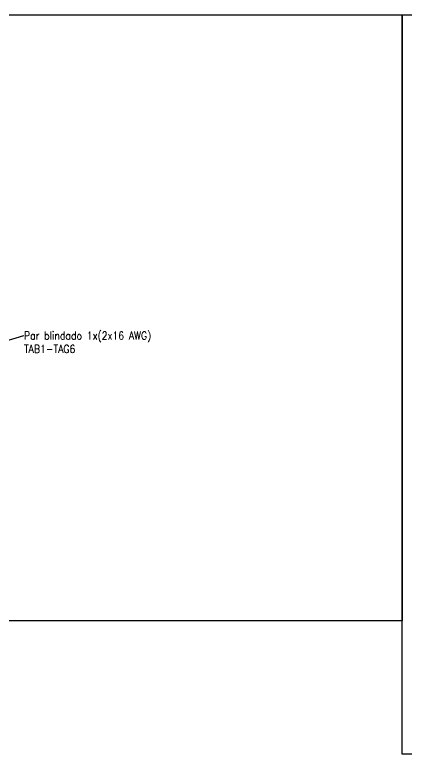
# Model space of a CAD drawing. Header units: millimetres. Extents: x -17263 to -7565, y 1486 to 4446.
# Drawn here: x -14314 to -13581, y 1676 to 3061 of the extents above; entities that cross this region are included whole.
import ezdxf
from ezdxf import colors
from ezdxf.entities.mleader import LeaderData, LeaderLine
from ezdxf.math import Vec2, Vec3

# ---------------------------------------------------------------- set-up
doc = ezdxf.new("R2010")
doc.units = ezdxf.units.MM
doc.linetypes.add('1 PULG', pattern=[10, 10, 0])
doc.layers.add('Canalización nueva', color=6, linetype='Continuous')
doc.layers.add('Conductor nuevo', color=1, linetype='1 PULG')
doc.styles.get("Standard").update_dxf_attribs({"font": 'arial.ttf'})

msp = doc.modelspace()

# ---------------------------------------------------------------- linework, layer by layer
for points in [[(-15513.8, 3061.3), (-13588.8, 3061.3), (-13588.8, 1926.3), (-14463.8, 1926.3), (-14463.8, 1676.3), (-15513.8, 1676.3), (-15513.8, 3061.3)], [(-13588.8, 3061.3), (-11663.8, 3061.3), (-11663.8, 1926.3), (-12538.8, 1926.3), (-12538.8, 1676.3), (-13588.8, 1676.3), (-13588.8, 3061.3)]]:
    msp.add_lwpolyline(points, close=True)

# ---------------------------------------------------------------- leaders
at = {"layer": 'Canalización nueva'}
ml = msp.add_multileader_mtext('Standard', dxfattribs=at)
ml.set_content('\\A1;{\\Fromans|c0;\\W0.85;Grampa U Bolt 1" }', color=256)
ml.set_leader_properties()
ml.build(insert=Vec2(0, 0))
ml.multileader.update_dxf_attribs({"dogleg_length": 0.36, "arrow_head_size": 27.6})
ctx = ml.context
ctx.base_point, ctx.char_height, ctx.arrow_head_size, ctx.landing_gap_size, ctx.plane_origin = Vec3(-14519.9, 2674.2), 15, 27.6, 0.00994, Vec3(-15075.9, 2775.4)
notes = []
notes.append((ctx, [(0, (1, 1, 0), (-14520.3, 2674.2), (1, 0), 0.36, [(0, [(-14626.4, 2640)], 0, [])])]))
ctx.mtext.insert, ctx.mtext.width, ctx.mtext.flow_direction = Vec3(-14519.9, 2684.2), 587.022, 5
at = {"layer": 'Conductor nuevo'}
ml = msp.add_multileader_mtext('Standard', dxfattribs=at)
ml.set_content('\\A1;{\\Fromans|c0;\\W0.85;Par blindado 1x(2x16 AWG)\\PTAB1-TAG6}', color=256)
ml.set_leader_properties()
ml.build(insert=Vec2(0, 0))
ml.multileader.update_dxf_attribs({"dogleg_length": 0.36, "arrow_head_size": 27.6})
ctx = ml.context
ctx.base_point, ctx.char_height, ctx.arrow_head_size, ctx.landing_gap_size, ctx.plane_origin = Vec3(-14297.1, 2460.3), 15, 27.6, 0.00994, Vec3(-14393.5, 2460.3)
notes.append((ctx, [(0, (1, 1, 0), (-14297.2, 2460.3), (1, 0), 0.0398, [(0, [(-14430.3, 2421.6)], 0, [])])]))
ctx.mtext.insert, ctx.mtext.width, ctx.mtext.flow_direction = Vec3(-14297.1, 2467.8), 587.022, 5
for ctx, leaders in notes:
    for number, flags, end, landing, length, lines in leaders:
        leader = LeaderData()
        leader.index, (leader.has_last_leader_line, leader.has_dogleg_vector, leader.attachment_direction) = number, flags
        leader.last_leader_point, leader.dogleg_vector, leader.dogleg_length = Vec3(end), Vec3(landing), length
        for number, points, colour, breaks in lines:
            line = LeaderLine()
            line.index, line.vertices, line.color, line.breaks = number, Vec3.list(points), colors.encode_raw_color(colour), breaks
            leader.lines.append(line)
        ctx.leaders.append(leader)

doc.saveas('drawing.dxf')
